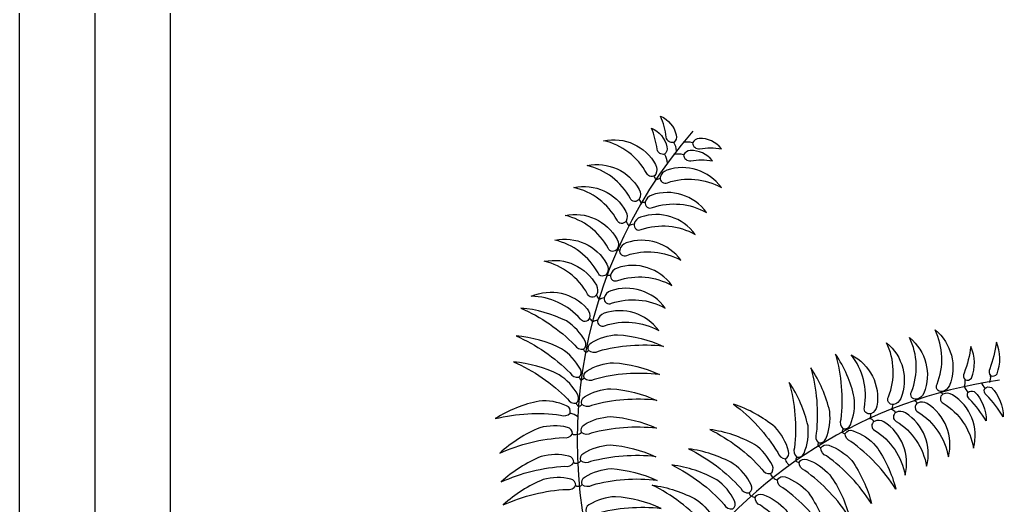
# Model space of a CAD drawing. Extents: x 220.6 to 320.1, y 139.4 to 202.4.
# Drawn here: x 226.362 to 227.666, y 187.676 to 188.319 of the extents above; entities that cross this region are included whole.
import ezdxf

# ---------------------------------------------------------------- set-up
doc = ezdxf.new("R2010")
doc.units = 0
doc.layers.get('0').update_dxf_attribs({"linetype": 'CONTINUOUS'})
for name, color, linetype in [('DIVISORIA', 5, 'CONTINUOUS'), ('Layer1', 252, 'CONTINUOUS'), ('VEGET', 64, 'CONTINUOUS'), ('VEGET-I', 62, 'CONTINUOUS')]:
    doc.layers.add(name, color=color, linetype=linetype)

# ---------------------------------------------------------------- blocks, each defined once
blk = doc.blocks.new('Veget-04')
at = {"layer": 'VEGET'}
for points in [[(0.0582, 0.6983, -0.267298), (0.0551, 0.6883, -0.433788), (0.0451, 0.6953, 0.072899), (0.0375, 0.7231, -0.244266)], [(0.046, 0.6826, -0.267298), (0.0429, 0.6727, -0.433788), (0.0329, 0.6796, 0.072899), (0.0253, 0.7074, -0.244266)], [(-0.038, 0.6907, -0.329965), (0.031, 0.659, -0.255249), (0.0311, 0.6462, -0.604197), (0.0192, 0.6474, 0.21371)], [(0.0887, 0.6936, 0.267298), (0.0799, 0.688, 0.433788), (0.0893, 0.6801, -0.072899), (0.1181, 0.6801, 0.244266)], [(0.0768, 0.6776, 0.267298), (0.068, 0.672, 0.433788), (0.0774, 0.6642, -0.072899), (0.1062, 0.6642, 0.244266)], [(-0.0598, 0.6578, -0.329965), (0.0091, 0.6261, -0.255249), (0.0092, 0.6133, -0.604197), (-0.0026, 0.6145, 0.21371)], [(0.1181, 0.6286, 0.329965), (0.0457, 0.6516, 0.255249), (0.037, 0.6422, 0.604197), (0.0466, 0.6351, -0.21371)], [(-0.0774, 0.6288, -0.329965), (-0.0084, 0.597, -0.255249), (-0.0083, 0.5842, -0.604197), (-0.0201, 0.5854, 0.21371)], [(0.0983, 0.5957, 0.329965), (0.0259, 0.6187, 0.255249), (0.0172, 0.6093, 0.604197), (0.0267, 0.6022, -0.21371)], [(-0.0891, 0.5918, -0.329965), (-0.0201, 0.56, -0.255249), (-0.02, 0.5472, -0.604197), (-0.0319, 0.5484, 0.21371)], [(0.0834, 0.5666, 0.329965), (0.011, 0.5895, 0.255249), (0.0024, 0.5801, 0.604197), (0.0119, 0.5731, -0.21371)], [(-0.1027, 0.5591, -0.329965), (-0.0337, 0.5273, -0.255249), (-0.0336, 0.5145, -0.604197), (-0.0454, 0.5157, 0.21371)], [(0.0644, 0.5324, 0.329965), (-0.008, 0.5554, 0.255249), (-0.0167, 0.546, 0.604197), (-0.0072, 0.5389, -0.21371)], [(-0.1166, 0.531, -0.329965), (-0.0476, 0.4993, -0.255249), (-0.0475, 0.4865, -0.604197), (-0.0594, 0.4877, 0.21371)], [(0.0524, 0.4991, 0.329965), (-0.02, 0.5221, 0.255249), (-0.0287, 0.5127, 0.604197), (-0.0192, 0.5056, -0.21371)], [(-0.1339, 0.4847, -0.329965), (-0.0597, 0.4682, -0.255249), (-0.0569, 0.4557, -0.604197), (-0.0687, 0.4544, 0.21371)], [(0.0438, 0.4689, 0.329965), (-0.0286, 0.4919, 0.255249), (-0.0373, 0.4825, 0.604197), (-0.0277, 0.4754, -0.21371)], [(-0.0625, 0.4253, 0.125095), (-0.0873, 0.4522, 0.090715), (-0.1477, 0.4692, -0.094652), (-0.0761, 0.4201, 0.322363), (-0.0645, 0.4146, 0.376832)], [(0.035, 0.4393, 0.329965), (-0.0374, 0.4622, 0.255249), (-0.0461, 0.4528, 0.604197), (-0.0366, 0.4458, -0.21371)], [(0.035, 0.4393, 0.329965), (-0.0374, 0.4622, 0.255249), (-0.0461, 0.4528, 0.604197), (-0.0366, 0.4458, -0.21371)], [(-0.0688, 0.3884, 0.125095), (-0.0936, 0.4153, 0.090715), (-0.154, 0.4323, -0.094652), (-0.0824, 0.3832, 0.322363), (-0.0708, 0.3776, 0.376832)], [(-0.0544, 0.4231, -0.125095), (-0.0194, 0.4339, -0.090715), (0.0414, 0.4184, 0.094652), (-0.0452, 0.4118, -0.322363), (-0.058, 0.4128, -0.376832)], [(0.4013, 0.4402, -0.329965), (0.4203, 0.3667, -0.255249), (0.4105, 0.3585, -0.604197), (0.4039, 0.3684, 0.21371)], [(0.3369, 0.4232, -0.329965), (0.3558, 0.3496, -0.255249), (0.346, 0.3415, -0.604197), (0.3394, 0.3514, 0.21371)], [(0.3674, 0.43, -0.329965), (0.3864, 0.3565, -0.255249), (0.3766, 0.3483, -0.604197), (0.37, 0.3583, 0.21371)], [(0.4399, 0.383, 0.335845), (0.4412, 0.3739, 0.312257), (0.4496, 0.3764, 0.201349), (0.4487, 0.4183, -0.052638)], [(0.4737, 0.3886, 0.335845), (0.475, 0.3795, 0.312257), (0.4834, 0.382, 0.201349), (0.4825, 0.4239, -0.052638)], [(0.2891, 0.3144, 0.125095), (0.2943, 0.3506, 0.090715), (0.2694, 0.4082, -0.094652), (0.2765, 0.3217, 0.322363), (0.2795, 0.3092, 0.376832)], [(0.2901, 0.4073, -0.329965), (0.3241, 0.3394, -0.255249), (0.3162, 0.3293, -0.604197), (0.3077, 0.3376, 0.21371)], [(-0.0722, 0.3541, 0.125095), (-0.097, 0.3809, 0.090715), (-0.1574, 0.398, -0.094652), (-0.0858, 0.3489, 0.322363), (-0.0742, 0.3433, 0.376832)], [(-0.0598, 0.386, -0.125095), (-0.0249, 0.3968, -0.090715), (0.0359, 0.3812, 0.094652), (-0.0507, 0.3747, -0.322363), (-0.0635, 0.3757, -0.376832)], [(0.2565, 0.296, 0.125095), (0.2617, 0.3322, 0.090715), (0.2367, 0.3898, -0.094652), (0.2439, 0.3033, 0.322363), (0.2469, 0.2908, 0.376832)], [(0.2277, 0.277, 0.125095), (0.2329, 0.3132, 0.090715), (0.208, 0.3707, -0.094652), (0.2151, 0.2842, 0.322363), (0.2181, 0.2717, 0.376832)], [(-0.0633, 0.3516, -0.125095), (-0.0283, 0.3624, -0.090715), (0.0325, 0.3469, 0.094652), (-0.0541, 0.3403, -0.322363), (-0.0669, 0.3413, -0.376832)], [(0.4523, 0.2837, 0.329965), (0.4243, 0.3543, 0.255249), (0.4116, 0.3551, 0.604197), (0.4121, 0.3433, -0.21371)], [(0.4471, 0.3486, -0.335845), (0.4446, 0.3574, -0.312257), (0.4533, 0.3585, -0.201349), (0.4692, 0.3197, 0.052638)], [(0.4696, 0.3539, -0.335845), (0.4671, 0.3628, -0.312257), (0.4759, 0.3638, -0.201349), (0.4917, 0.325, 0.052638)], [(-0.0873, 0.3399, 0.125095), (-0.1234, 0.346, 0.090715), (-0.1816, 0.3227, -0.094652), (-0.0949, 0.3275, 0.322363), (-0.0823, 0.3301, 0.376832)], [(0.2072, 0.2797, 0.125095), (0.1892, 0.3115, 0.090715), (0.1343, 0.3419, -0.094652), (0.1928, 0.2778, 0.322363), (0.2028, 0.2697, 0.376832)], [(0.4189, 0.272, 0.329965), (0.3909, 0.3426, 0.255249), (0.3782, 0.3434, 0.604197), (0.3787, 0.3315, -0.21371)], [(0.3901, 0.2596, 0.329965), (0.3622, 0.3302, 0.255249), (0.3494, 0.331, 0.604197), (0.3499, 0.3191, -0.21371)], [(-0.086, 0.3112, 0.125095), (-0.1226, 0.3106, 0.090715), (-0.1756, 0.2769, -0.094652), (-0.0912, 0.2976, 0.322363), (-0.0793, 0.3025, 0.376832)], [(-0.0637, 0.3147, -0.125095), (-0.0287, 0.3255, -0.090715), (0.0321, 0.3099, 0.094652), (-0.0545, 0.3034, -0.322363), (-0.0673, 0.3044, -0.376832)], [(0.3615, 0.2477, 0.329965), (0.3336, 0.3183, 0.255249), (0.3208, 0.3191, 0.604197), (0.3213, 0.3072, -0.21371)], [(0.3615, 0.2477, 0.329965), (0.3336, 0.3183, 0.255249), (0.3208, 0.3191, 0.604197), (0.3213, 0.3072, -0.21371)], [(0.1857, 0.2606, 0.125095), (0.1622, 0.2886, 0.090715), (0.1027, 0.3084, -0.094652), (0.1719, 0.256, 0.322363), (0.1832, 0.2499, 0.376832)], [(0.2926, 0.3067, -0.125095), (0.323, 0.2865, -0.090715), (0.3493, 0.2295, 0.094652), (0.2896, 0.2925, -0.322363), (0.2822, 0.3031, -0.376832)], [(-0.0643, 0.2771, -0.125095), (-0.0294, 0.2879, -0.090715), (0.0314, 0.2723, 0.094652), (-0.0552, 0.2658, -0.322363), (-0.068, 0.2667, -0.376832)], [(0.2603, 0.2875, -0.125095), (0.2908, 0.2673, -0.090715), (0.3171, 0.2103, 0.094652), (0.2573, 0.2733, -0.322363), (0.25, 0.2839, -0.376832)], [(-0.0842, 0.2732, 0.125095), (-0.1207, 0.2726, 0.090715), (-0.1737, 0.2389, -0.094652), (-0.0894, 0.2596, 0.322363), (-0.0775, 0.2645, 0.376832)], [(0.1575, 0.2351, 0.125095), (0.1339, 0.2631, 0.090715), (0.0744, 0.2829, -0.094652), (0.1437, 0.2306, 0.322363), (0.155, 0.2244, 0.376832)], [(0.1356, 0.2137, 0.125095), (0.112, 0.2417, 0.090715), (0.0525, 0.2615, -0.094652), (0.1218, 0.2092, 0.322363), (0.1331, 0.2031, 0.376832)], [(0.2315, 0.2685, -0.125095), (0.262, 0.2482, -0.090715), (0.2883, 0.1913, 0.094652), (0.2285, 0.2542, -0.322363), (0.2212, 0.2648, -0.376832)], [(-0.0626, 0.2457, -0.125095), (-0.0277, 0.2565, -0.090715), (0.0331, 0.2409, 0.094652), (-0.0535, 0.2344, -0.322363), (-0.0663, 0.2353, -0.376832)], [(-0.0814, 0.2427, 0.125095), (-0.118, 0.2421, 0.090715), (-0.1709, 0.2085, -0.094652), (-0.0866, 0.2291, 0.322363), (-0.0747, 0.234, 0.376832)], [(0.1069, 0.1763, -0.322363), (0.0956, 0.1824, 0.094652), (0.0263, 0.2348, -0.090715), (0.0858, 0.215, -0.125095), (0.1094, 0.187, -0.376832)], [(0.2026, 0.2455, -0.125095), (0.2331, 0.2252, -0.090715), (0.2594, 0.1682, 0.094652), (0.1997, 0.2312, -0.322363), (0.1923, 0.2418, -0.376832)], [(0.173, 0.2222, -0.125095), (0.2035, 0.2019, -0.090715), (0.2298, 0.145, 0.094652), (0.17, 0.208, -0.322363), (0.1627, 0.2185, -0.376832)], [(-0.061, 0.1983, 0.322363), (-0.0482, 0.1973, -0.094652), (0.0384, 0.2039, 0.090715), (-0.0224, 0.2194, 0.125095), (-0.0574, 0.2086, 0.376832)]]:
    blk.add_lwpolyline(points, format="xyb", close=True, dxfattribs=at)
at = {"layer": 'VEGET-I'}
for centre, radius, start, end in [((0.5514, 0.2934), 0.6245, 138.9762, 208.0633), ((0.0318, 0.6746), 0.0271, 5.6437, 30.4748), ((0.0728, 0.6618), 0.0271, 74.8652, 101.1229), ((0.0196, 0.6589), 0.0271, 4.5971, 30.4748), ((0.0609, 0.6459), 0.0271, 74.8652, 102.9519), ((0.012, 0.6318), 0.0208, 20.0813, 36.1042), ((0.0394, 0.6197), 0.0208, 96.7124, 112.4165), ((-0.0076, 0.6008), 0.0208, 20.0813, 36.5308), ((0.0199, 0.5887), 0.0208, 97.4204, 112.4165), ((-0.0241, 0.5708), 0.0208, 20.0813, 40.2871), ((0.005, 0.5595), 0.0208, 97.4204, 117.6262), ((-0.014, 0.5253), 0.0208, 97.4204, 107.24), ((-0.014, 0.5253), 0.0208, 97.4204, 107.24), ((-0.0359, 0.5338), 0.0208, 38.0854, 40.2871), ((-0.026, 0.492), 0.0208, 97.4204, 112.4165), ((-0.026, 0.492), 0.0208, 97.4204, 112.4165), ((-0.0494, 0.5011), 0.0208, 37.7719, 40.2871), ((-0.0494, 0.5011), 0.0208, 37.7719, 40.2871), ((-0.0634, 0.473), 0.0208, 20.819, 40.2871), ((-0.0634, 0.473), 0.0208, 20.0813, 40.2871), ((-0.0346, 0.4619), 0.0208, 97.4204, 117.6262), ((-0.0346, 0.4619), 0.0208, 97.4204, 116.8885), ((-0.0696, 0.4392), 0.0208, 34.2607, 52.4573), ((-0.0434, 0.4322), 0.0208, 97.4204, 117.6262), ((-0.0434, 0.4322), 0.0208, 97.4204, 115.617), ((-0.0575, 0.4162), 0.00719, 193.1088, 230.3146), ((-0.0633, 0.4177), 0.00719, 279.563, 316.7689), ((0.4531, 0.3781), 0.0219, 340.1512, 3.6849), ((-0.0754, 0.3717), 0.00754, 12.1557, 52.2869), ((-0.0603, 0.3642), 0.0119, 105.6135, 130.4648), ((0.5746, -0.2448), 0.6245, 98.1002, 146.0996), ((0.4193, 0.3725), 0.0219, 340.1512, 3.6849), ((0.424, 0.35), 0.0219, 19.8084, 43.3421), ((0.4465, 0.3553), 0.0219, 19.8084, 43.3421), ((0.3973, 0.34), 0.0208, 46.5922, 56.4119), ((0.3973, 0.34), 0.0208, 46.5922, 56.4119), ((0.39, 0.3623), 0.0208, 347.2572, 349.4589), ((-0.0672, 0.3449), 0.00719, 193.1088, 234.0729), ((-0.0722, 0.3462), 0.00719, 275.8048, 316.7689), ((0.3255, 0.3453), 0.0208, 329.2531, 349.4589), ((0.3255, 0.3453), 0.0208, 329.2531, 349.4589), ((0.3639, 0.3283), 0.0208, 46.5922, 61.5883), ((0.3639, 0.3283), 0.0208, 46.5922, 61.5883), ((0.3561, 0.3522), 0.0208, 346.9438, 349.4589), ((0.3561, 0.3522), 0.0208, 346.9438, 349.4589), ((-0.0928, 0.2923), 0.0392, 58.59, 74.5204), ((0.2954, 0.3287), 0.0208, 341.4233, 1.6291), ((0.2954, 0.3287), 0.0208, 345.4081, 1.6291), ((0.3351, 0.3159), 0.0208, 46.5922, 66.798), ((0.3351, 0.3159), 0.0208, 46.5922, 66.798), ((0.3065, 0.304), 0.0208, 46.5922, 66.798), ((0.3065, 0.304), 0.0208, 46.5922, 66.798), ((-0.0759, 0.3088), 0.00719, 241.2912, 292.5317), ((-0.0726, 0.3093), 0.00719, 265.5284, 316.7689), ((0.2852, 0.3048), 0.00719, 142.2806, 179.4865), ((0.2827, 0.3102), 0.00719, 228.7349, 265.9407), ((0.1664, 0.2994), 0.0809, 350.8423, 353.8671), ((0.2425, 0.2774), 0.00986, 40.6829, 67.1977), ((-0.074, 0.2708), 0.00719, 241.2912, 282.2553), ((-0.0732, 0.2717), 0.00719, 275.8048, 316.7689), ((0.21, 0.2696), 0.00719, 179.8974, 231.1379), ((0.212, 0.267), 0.00719, 204.1346, 237.2186), ((0.2238, 0.2673), 0.00719, 142.2806, 183.2447), ((0.2217, 0.272), 0.00719, 224.9766, 265.9407), ((0.1903, 0.2512), 0.00719, 190.463, 241.7036), ((-0.0716, 0.2403), 0.00719, 280.1458, 316.7689), ((0.1928, 0.249), 0.00719, 214.7002, 265.9407), ((-0.0713, 0.2403), 0.00719, 241.2912, 277.9143), ((0.162, 0.2257), 0.00719, 190.463, 231.4271), ((0.1632, 0.2257), 0.00719, 224.9766, 265.9407)]:
    blk.add_arc(centre, radius, start, end, dxfattribs=at)

msp = doc.modelspace()

# ---------------------------------------------------------------- linework, layer by layer
for p, q in [((226.5624, 178.2076), (226.5624, 195.0076)), ((226.3624, 173.0076), (226.3624, 193.2576))]:
    msp.add_line(p, q)
at = {"layer": 'DIVISORIA'}
msp.add_line((226.4624, 187.3576), (226.4624, 188.3576), dxfattribs=at)

# ---------------------------------------------------------------- block references
at = {"layer": 'Layer1', "color": 252}
msp.add_blockref('Veget-04', (227.1743, 187.4683), dxfattribs=at)

doc.saveas('drawing.dxf')
